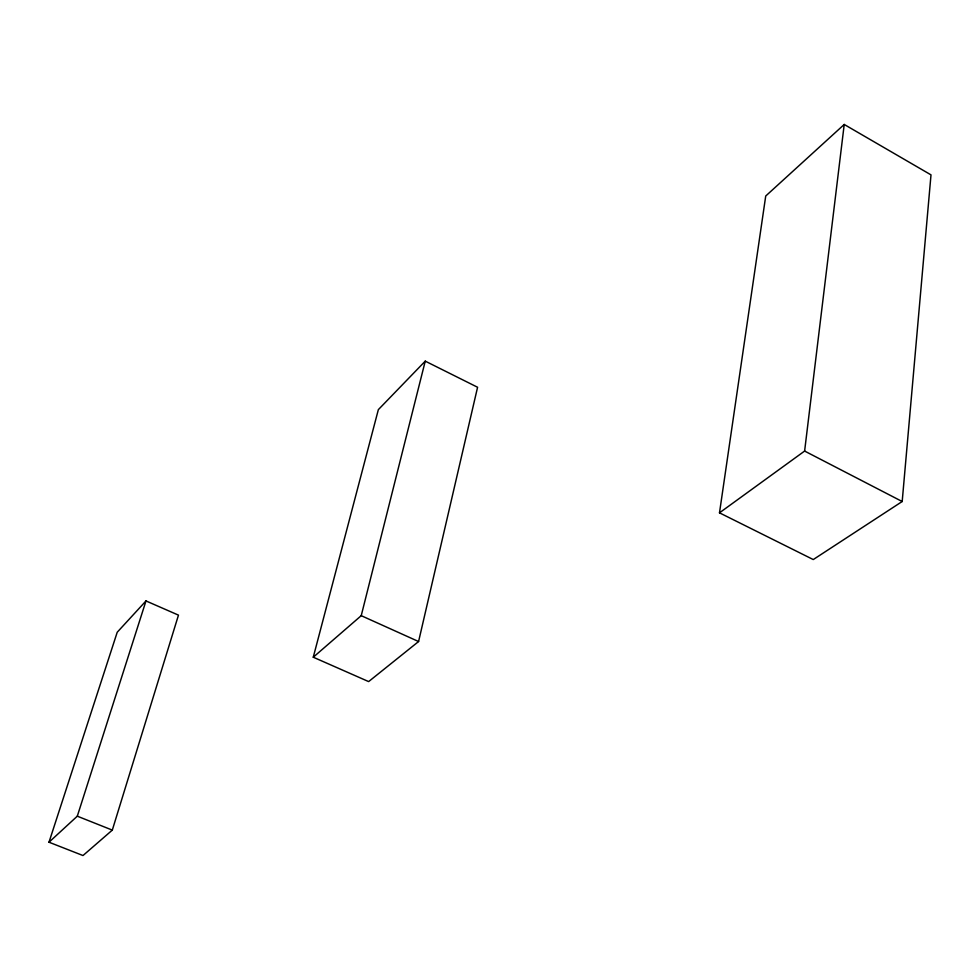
<?xml version="1.0" encoding="UTF-8"?>
<svg xmlns="http://www.w3.org/2000/svg" width="980" height="980" viewBox="0 0 980 980"><rect width="100%" height="100%" fill="white"/><g stroke="black" fill="none" stroke-linecap="round" stroke-linejoin="round"><path stroke-width="1.47" d="M902.188 501.515L931 174.869L844.221 124.46L765.723 196.012L719.492 512.834L813.265 559.556L902.188 501.515L804.617 451.057L719.492 512.834M804.617 451.057L844.221 124.46M418.583 641.533L477.579 387.259L425.247 361.142L378.354 409.64L313.269 657.213L368.639 681.59L418.583 641.533L361.228 615.673L313.269 657.213M361.228 615.673L425.247 361.142M112.308 830.109L178.47 615.134L145.983 600.936L117.22 632.247L49 842.212L82.994 855.54L112.308 830.109L77.298 816.181L49 842.212M77.298 816.181L145.983 600.936"/></g></svg>
